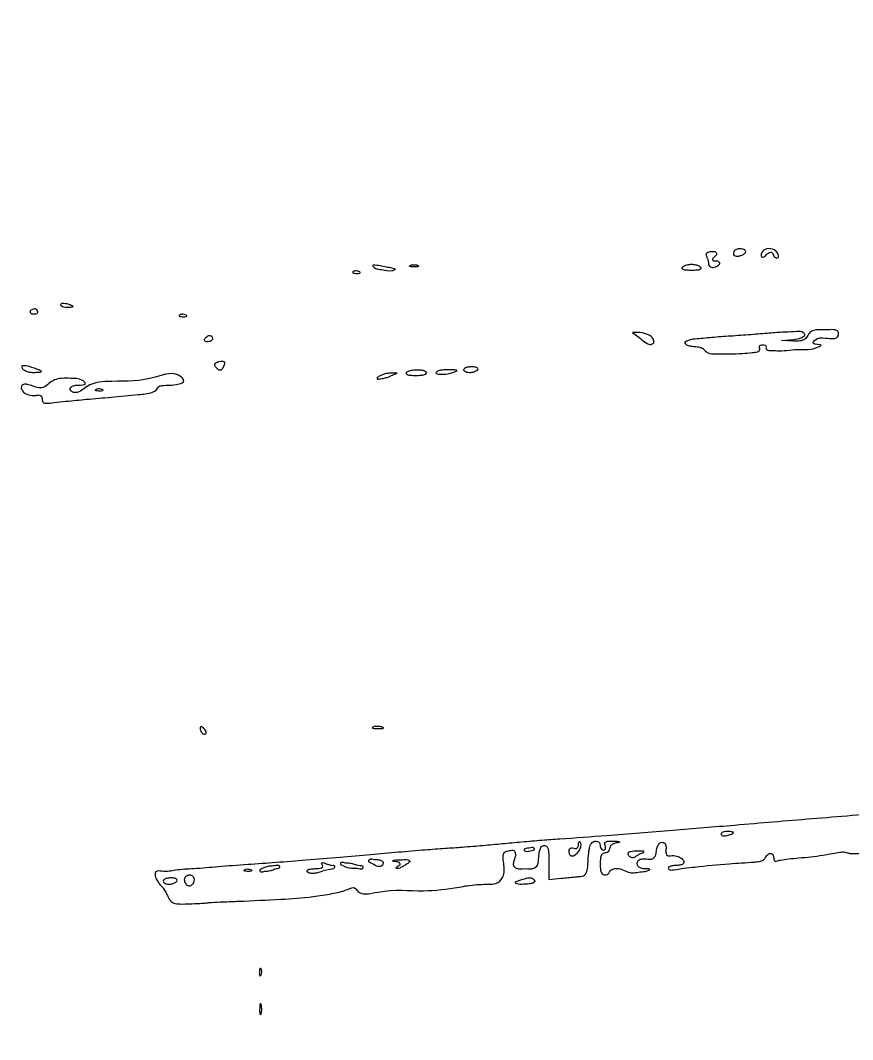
# Model space of a CAD drawing. Extents: x 145.8 to 183.3, y 29.9 to 64.5.
# Drawn here: x 163.09 to 167.3, y 44.66 to 49.81 of the extents above; entities that cross this region are included whole.
import ezdxf

# ---------------------------------------------------------------- set-up
doc = ezdxf.new("R2010")
doc.units = 0
doc.layers.add('Layer_1', color=7, linetype='CONTINUOUS')

msp = doc.modelspace()

# ---------------------------------------------------------------- linework, layer by layer
at = {"layer": 'Layer_1', "color": 7}
for points in [[(166.755863, 48.64026)], [(165.100673, 48.57051)], [(166.528905, 48.56016)], [(163.35939, 48.362985)], [(164.06373, 48.200235)], [(166.290698, 48.17868)], [(164.122185, 48.08433)], [(163.199783, 48.03633)], [(165.143715, 48.02778)], [(165.40197, 48.04368)], [(163.551143, 47.904653)], [(164.019578, 46.231478)], [(166.630575, 45.697463)], [(165.863633, 45.611348)], [(166.16454, 45.589973)], [(164.314095, 45.523598)], [(164.721045, 45.539273)], [(164.870483, 45.548423)], [(163.81323, 45.461198)], [(165.691478, 45.46122)], [(163.932803, 45.440722)]]:
    msp.add_lwpolyline(points, close=True, dxfattribs=at)
for points in [[(166.89246, 48.62676), (166.892753, 48.62661)], [(164.802308, 48.539235), (164.802308, 48.539535)], [(164.985855, 48.550485), (164.985893, 48.55026)], [(166.622895, 48.575985), (166.62282, 48.57576)], [(163.17924, 48.341385), (163.17924, 48.341535)], [(163.925798, 48.320235), (163.925798, 48.320535)], [(166.220873, 48.23121), (166.184498, 48.23088), (166.223648, 48.20028)], [(166.994183, 48.187185), (166.936058, 48.190185), (166.994783, 48.196185)], [(166.814678, 48.133635), (166.814468, 48.13371)], [(164.963715, 48.011955), (164.99499, 48.02538), (164.963715, 48.02613)], [(165.298965, 48.03753), (165.298928, 48.03783)], [(164.963715, 48.011805), (164.963715, 48.011955)], [(163.473195, 47.943728), (163.473195, 47.943503)], [(164.920305, 46.238693), (164.920305, 46.239053)], [(165.63849, 45.615323), (165.638265, 45.615173)], [(165.76191, 45.555203), (165.76191, 45.469208), (165.824535, 45.475208)], [(164.224425, 45.517823), (164.224425, 45.517598)], [(164.541, 45.507848), (164.541083, 45.508073)], [(165.001103, 45.538072), (165.001403, 45.538073)], [(164.03166, 45.351038), (164.032365, 45.351023)], [(164.3076, 45.018735), (164.3079, 45.018735)], [(164.308358, 44.83935), (164.308718, 44.83935)]]:
    msp.add_lwpolyline(points, dxfattribs=at)
at = {"layer": 'Layer_1', "color": 1}
msp.add_open_spline([(176.274137, 35.676233), (174.448874, 34.323994), (170.848624, 31.656765), (164.371538, 29.864639), (157.949926, 29.994084), (152.205285, 32.244073), (147.920151, 36.383592), (145.717178, 41.904163), (145.88826, 48.00469), (148.285365, 53.910654), (152.567969, 58.979144), (158.233907, 62.65021), (164.638105, 64.525827), (171.078211, 64.375197), (176.818578, 62.130105), (181.103733, 57.990562), (183.310609, 52.46552), (183.12301, 46.383912), (180.792569, 40.401587), (177.812071, 37.284597), (176.274137, 35.676233)], degree=3, knots=[0, 0, 0, 0, 6.766367, 13.346357, 19.73316, 25.749556, 31.410271, 37.120766, 43.060724, 49.272926, 55.895829, 62.662196, 69.242186, 75.628989, 81.645386, 87.3061, 93.016596, 98.956553, 105.168756, 111.791658, 111.791658, 111.791658, 111.791658], dxfattribs=at)
at = {"layer": 'Layer_1', "color": 7}
for points, knots in [([(160.4388, 53.461335), (160.381142, 53.483569), (160.302266, 53.513984), (160.201889, 53.504145), (160.179576, 53.542927), (160.239928, 53.52374), (160.286912, 53.521929), (160.399395, 53.493483), (160.531541, 53.467984), (160.605866, 53.461786), (160.720589, 53.452904), (160.699075, 53.478596), (160.675517, 53.48264), (160.652915, 53.493801), (160.588608, 53.497877), (160.630552, 53.513079), (160.669507, 53.496703), (160.70769, 53.50407), (160.745037, 53.494087), (160.745608, 53.512822), (160.72983, 53.521621), (160.725567, 53.545102), (160.722614, 53.5699), (160.722039, 53.593085), (160.715976, 53.612535), (160.701372, 53.620377), (160.68206, 53.617523), (160.683312, 53.644998), (160.696753, 53.662124), (160.706408, 53.68609), (160.706067, 53.70796), (160.698188, 53.728115), (160.687766, 53.742041), (160.689157, 53.759857), (160.705467, 53.757452), (160.723919, 53.77137), (160.721464, 53.816155), (160.722358, 53.869179), (160.717282, 53.930466), (160.712981, 53.977859), (160.705712, 54.010366), (160.699375, 54.032885), (160.70536, 54.053639), (160.72037, 54.07238), (160.738771, 54.097647), (160.719666, 54.130624), (160.656121, 54.136612), (160.703517, 54.14808), (160.753011, 54.140418), (160.929414, 54.139801), (161.17006, 54.124702), (161.458004, 54.130414), (161.652543, 54.149895), (161.740355, 54.16486), (161.772533, 54.164247), (161.765409, 54.137099), (161.766957, 54.104267), (161.813697, 54.08046), (161.86181, 54.079864), (161.89219, 54.091051), (161.920856, 54.084754), (161.904587, 54.068949), (161.897922, 54.057678), (161.893375, 54.045259), (161.895573, 54.036028), (161.901332, 54.031129), (161.897826, 54.025129), (161.883301, 54.026927), (161.880806, 53.98608), (161.8854, 53.950338), (161.900874, 53.912796), (161.914773, 53.887204), (161.911834, 53.863738), (161.902243, 53.837852), (161.891723, 53.807459), (161.891464, 53.771418), (161.900212, 53.737251), (161.907617, 53.704901), (161.910455, 53.679383), (161.90797, 53.659915), (161.899723, 53.646292), (161.896837, 53.631096), (161.890777, 53.610104), (161.919686, 53.575441), (161.998786, 53.599537), (162.113952, 53.622693), (162.182993, 53.637801), (162.301613, 53.676079), (162.269905, 53.639497), (162.255765, 53.594177), (162.252964, 53.484973), (162.247916, 53.122459), (162.243862, 52.43656), (162.233627, 51.56262), (162.224173, 50.840814), (162.216257, 50.299687), (162.211481, 49.840548), (162.205965, 49.205989), (162.199282, 48.481388), (162.192353, 47.821387), (162.185186, 47.393278), (162.176486, 47.084686), (162.173218, 46.76635), (162.16984, 46.468316), (162.169613, 46.268444), (162.169422, 46.165811), (162.168327, 46.095201), (162.168304, 46.056976), (162.17419, 46.03145), (162.204104, 46.022849), (162.244052, 46.041474), (162.291063, 46.06699), (162.334361, 46.106059), (162.348584, 46.142859), (162.365584, 46.187451), (162.322939, 46.189488), (162.337065, 46.274054), (162.33329, 46.353816), (162.352434, 46.443122), (162.363099, 46.496883), (162.36402, 46.521184), (162.354656, 46.548421), (162.351061, 46.596038), (162.352183, 46.672367), (162.358247, 46.780412), (162.365492, 46.914511), (162.369864, 47.063251), (162.371556, 47.211743), (162.371966, 47.347107), (162.373792, 47.459292), (162.377418, 47.557408), (162.38255, 47.666161), (162.384597, 47.808923), (162.389506, 47.974333), (162.383906, 48.138985), (162.407329, 48.232121), (162.390747, 48.310159), (162.412972, 48.313946), (162.413222, 48.323243), (162.347135, 48.440428), (162.430855, 48.862405), (162.493965, 49.245879), (162.301883, 49.810204), (162.472354, 49.840899), (162.54045, 49.846365), (162.640924, 49.853005), (162.760732, 49.859766), (162.884872, 49.868149), (163.013451, 49.878723), (163.163148, 49.889146), (163.34578, 49.899235), (163.557579, 49.909191), (163.780625, 49.919092), (163.994535, 49.92971), (164.183962, 49.940034), (164.344322, 49.949425), (164.477368, 49.957027), (164.585338, 49.962716), (164.670226, 49.967916), (164.738762, 49.973143), (164.796534, 49.9799), (164.837677, 49.983739), (164.869937, 49.983959), (164.915327, 49.937622), (165.068897, 49.969378), (165.229036, 49.971713), (165.375677, 49.977116), (165.428907, 50.018458), (165.463189, 50.023971), (165.577918, 50.035366), (165.792093, 50.041907), (166.077701, 50.061915), (166.391228, 50.083068), (166.687983, 50.105033), (166.952436, 50.121947), (167.127394, 50.12746), (167.218543, 50.129566), (167.269683, 50.119634), (167.29092, 50.070612), (167.326249, 50.014983), (167.375409, 49.954973), (167.41699, 49.912597), (167.447819, 49.898746), (167.466632, 49.897286), (167.48088, 49.910767), (167.508445, 49.918552), (167.549738, 49.923395), (167.600886, 49.925025), (167.652955, 49.925106), (167.68825, 49.931708), (167.716874, 49.934462), (167.718781, 49.949758), (167.707901, 49.955457), (167.664466, 49.956957), (167.579352, 49.993949), (167.49839, 50.052313), (167.415274, 50.118958), (167.437324, 50.169364), (167.455906, 50.197019), (167.483073, 50.201216), (167.49638, 50.218663), (167.498003, 50.242032), (167.499163, 50.272719), (167.499232, 50.304477), (167.504557, 50.330344), (167.516894, 50.345924), (167.537956, 50.344277), (167.534539, 50.310149), (167.532588, 50.278198), (167.524226, 50.239233), (167.51883, 50.210126), (167.50736, 50.196398), (167.500925, 50.184222), (167.510837, 50.16991), (167.534953, 50.138142), (167.565417, 50.112727), (167.601139, 50.06653), (167.617833, 50.083379), (167.622634, 50.09761), (167.611024, 50.109676), (167.595458, 50.117434), (167.572803, 50.114258), (167.570361, 50.132479), (167.604048, 50.120132), (167.636075, 50.15104), (167.649581, 50.23141), (167.659677, 50.356187), (167.663303, 50.495816), (167.672109, 50.593871), (167.656441, 50.649246), (167.622143, 50.648422), (167.620449, 50.684727), (167.63553, 50.7105), (167.654293, 50.736395), (167.65362, 50.767632), (167.63911, 50.795382), (167.621683, 50.819471), (167.625317, 50.848435), (167.655581, 50.856296), (167.680901, 50.871123), (167.702023, 50.89269), (167.701895, 50.914274), (167.689511, 50.922625), (167.680691, 50.91319), (167.673628, 50.903148), (167.673304, 50.88094), (167.657113, 50.88784), (167.663882, 50.90712), (167.662853, 50.923429), (167.668071, 50.937903), (167.677853, 50.942716), (167.687462, 50.944779), (167.690009, 50.956009), (167.686389, 50.966921), (167.683578, 50.980148), (167.689821, 50.993314), (167.701546, 51.001214), (167.715501, 51.002998), (167.718086, 51.016971), (167.705052, 51.021975), (167.694722, 51.029139), (167.69261, 51.04312), (167.704172, 51.052951), (167.711987, 51.071478), (167.712715, 51.099057), (167.70806, 51.130505), (167.704021, 51.161515), (167.703214, 51.185704), (167.709109, 51.201825), (167.718672, 51.20864), (167.722159, 51.218822), (167.721445, 51.234628), (167.721824, 51.264183), (167.725095, 51.312045), (167.7302, 51.376641), (167.736697, 51.450895), (167.74288, 51.525671), (167.747434, 51.592811), (167.751968, 51.648025), (167.755888, 51.689923), (167.764799, 51.736355), (167.777146, 51.808605), (167.786373, 51.924618), (167.794542, 52.043396), (167.800178, 52.146613), (167.805139, 52.217045), (167.812049, 52.300563), (167.822271, 52.411767), (167.835234, 52.578756), (167.848313, 52.75551), (167.862518, 52.936771), (167.875813, 53.097168), (167.889698, 53.25338), (167.900941, 53.385483), (167.905415, 53.477961), (167.906938, 53.531549), (167.899716, 53.558677), (167.903149, 53.581548), (167.912071, 53.613623), (167.921466, 53.663304), (167.928782, 53.732516), (167.937751, 53.864741), (167.945407, 54.016513), (167.95673, 54.153621), (167.974564, 54.224225), (167.99537, 54.242903), (168.000094, 54.259052), (167.97956, 54.265518), (167.979917, 54.319181), (167.981995, 54.41301), (167.997335, 54.566917), (168.011656, 54.742743), (168.023877, 54.907194), (168.031443, 55.046517), (168.037133, 55.153269), (168.042851, 55.226741), (168.051193, 55.273957), (168.061602, 55.307091), (168.064544, 55.344117), (168.066757, 55.410276), (168.069441, 55.50769), (168.078294, 55.627582), (168.089301, 55.724188), (168.097744, 55.797316), (168.101779, 55.854765), (168.105449, 55.920199), (168.109255, 55.986587), (168.114183, 56.046637), (168.120853, 56.100194), (168.127706, 56.154685), (168.133146, 56.217346), (168.137708, 56.287088), (168.142731, 56.355451), (168.149887, 56.413824), (168.158581, 56.459097), (168.167037, 56.487818), (168.168446, 56.510441), (168.158137, 56.520314), (168.146459, 56.524858), (168.150699, 56.537646), (168.161278, 56.544349), (168.170541, 56.549855), (168.175601, 56.560683), (168.164542, 56.560857), (168.154712, 56.567964), (168.153041, 56.588645), (168.155537, 56.613339), (168.159805, 56.643719), (168.164487, 56.673215), (168.166419, 56.703122), (168.181249, 56.73652), (168.227085, 56.766467), (168.300813, 56.804299), (168.358231, 56.841746), (168.443663, 56.862083), (168.425426, 56.750219), (168.417327, 56.608216), (168.392476, 56.378173), (168.374618, 56.177005), (168.36236, 56.021669), (168.351556, 55.901744), (168.342204, 55.8112), (168.33518, 55.748244), (168.330601, 55.696049), (168.325777, 55.634919), (168.321174, 55.565323), (168.315565, 55.48969), (168.310074, 55.409346), (168.303047, 55.324367), (168.295526, 55.235644), (168.286434, 55.14543), (168.278757, 55.055935), (168.273591, 54.969398), (168.272036, 54.891447), (168.27049, 54.829284), (168.268826, 54.785743), (168.260395, 54.752877), (168.245051, 54.704925), (168.244588, 54.59774), (168.235981, 54.485307), (168.230593, 54.390842), (168.228814, 54.354198), (168.22499, 54.329427), (168.221596, 54.299874), (168.218938, 54.250233), (168.215135, 54.17888), (168.209569, 54.098152), (168.202865, 54.022378), (168.193257, 53.956609), (168.184032, 53.893666), (168.178624, 53.825734), (168.175618, 53.753186), (168.172985, 53.68345), (168.168371, 53.623271), (168.159979, 53.572833), (168.151959, 53.524236), (168.147566, 53.469283), (168.145384, 53.399126), (168.141371, 53.306483), (168.132277, 53.189099), (168.12016, 53.056577), (168.107345, 52.926895), (168.097378, 52.817341), (168.089325, 52.714886), (168.081725, 52.59567), (168.065487, 52.405286), (168.047529, 52.19969), (168.031672, 52.006883), (168.02215, 51.887024), (168.018483, 51.808678), (168.016132, 51.765435), (168.014101, 51.740941), (168.001384, 51.718508), (167.996995, 51.671683), (167.988654, 51.591495), (167.983039, 51.480316), (167.977281, 51.364015), (167.971905, 51.267435), (167.958662, 51.101292), (167.932694, 50.83153), (167.908768, 50.483358), (167.901163, 50.212836), (167.893481, 50.083797), (167.904206, 50.033111), (167.9378, 50.033367), (167.959814, 50.039051), (167.9749, 50.023568), (167.953698, 50.008761), (167.931934, 49.994285), (167.89333, 49.978803), (167.864467, 49.969847), (167.84904, 49.96506)], [0, 0, 0, 0, 0.188059, 0.257261, 0.267039, 0.296117, 0.366606, 0.463319, 0.622035, 0.739277, 0.796882, 0.805085, 0.828427, 0.862954, 0.908376, 0.915543, 0.978625, 1.025175, 1.050227, 1.056481, 1.07387, 1.097434, 1.123815, 1.149728, 1.167832, 1.180431, 1.197909, 1.21225, 1.245436, 1.267213, 1.287361, 1.309722, 1.330566, 1.340303, 1.353045, 1.369592, 1.40424, 1.474505, 1.535639, 1.586805, 1.617148, 1.635916, 1.655795, 1.678417, 1.710075, 1.737358, 1.785677, 1.797094, 1.856136, 1.95048, 2.311848, 2.585584, 2.824846, 2.86621, 2.883881, 2.897805, 2.935109, 2.97854, 3.036504, 3.073307, 3.085332, 3.102189, 3.117918, 3.130538, 3.139311, 3.145497, 3.149641, 3.15614, 3.183196, 3.235831, 3.282922, 3.300143, 3.3217, 3.350416, 3.383886, 3.417189, 3.456722, 3.489417, 3.516725, 3.53352, 3.547051, 3.563629, 3.580002, 3.610002, 3.675052, 3.801244, 3.948237, 3.995384, 4.016558, 4.056642, 4.149978, 4.331576, 5.158464, 6.194161, 6.959153, 7.322978, 7.81784, 8.336606, 9.22674, 9.991727, 10.316723, 10.511222, 10.917873, 11.271605, 11.405792, 11.516851, 11.580737, 11.615273, 11.635359, 11.650941, 11.699975, 11.760952, 11.815909, 11.863037, 11.897193, 11.91375, 11.963821, 12.083532, 12.197172, 12.223747, 12.249059, 12.268662, 12.309412, 12.391266, 12.497962, 12.633871, 12.794204, 12.944301, 13.079375, 13.200292, 13.280894, 13.373866, 13.527134, 13.707554, 13.877813, 13.996144, 14.041082, 14.047315, 14.054052, 14.064115, 14.45887, 15.169386, 15.565124, 15.596503, 15.670955, 15.772756, 15.897349, 16.03139, 16.145878, 16.284417, 16.481543, 16.6946, 16.920511, 17.151341, 17.337117, 17.489631, 17.633251, 17.736883, 17.814043, 17.888253, 17.94349, 17.987339, 18.015132, 18.033803, 18.173272, 18.416733, 18.559842, 18.580698, 18.615767, 18.660919, 18.929101, 19.255516, 19.520901, 19.871752, 20.147379, 20.318408, 20.391784, 20.427866, 20.461784, 20.541454, 20.629832, 20.694052, 20.715508, 20.731158, 20.746597, 20.771206, 20.815688, 20.871235, 20.925756, 20.967506, 20.988435, 20.996351, 21.005881, 21.020198, 21.129498, 21.26514, 21.352737, 21.383951, 21.419844, 21.447851, 21.459153, 21.482942, 21.515672, 21.552384, 21.577665, 21.594309, 21.607145, 21.628119, 21.675136, 21.715014, 21.745557, 21.761123, 21.769027, 21.78424, 21.806712, 21.891626, 21.922333, 21.93866, 21.951024, 21.963558, 21.983071, 22.007178, 22.010272, 22.032218, 22.06953, 22.136467, 22.267489, 22.451533, 22.546167, 22.576314, 22.601459, 22.625924, 22.663698, 22.694589, 22.717925, 22.752923, 22.787671, 22.804357, 22.83036, 22.86956, 22.895802, 22.916908, 22.924231, 22.933617, 22.948546, 22.968463, 22.972346, 22.994435, 23.012266, 23.026222, 23.036043, 23.04421, 23.053347, 23.065668, 23.07945, 23.092361, 23.106446, 23.121502, 23.128337, 23.142142, 23.155994, 23.165679, 23.179389, 23.197837, 23.224992, 23.260709, 23.293374, 23.318811, 23.332903, 23.342367, 23.352882, 23.363405, 23.389824, 23.44149, 23.507295, 23.584224, 23.665101, 23.73239, 23.786082, 23.831351, 23.858481, 23.927862, 24.051142, 24.20726, 24.285143, 24.361234, 24.419072, 24.536551, 24.696245, 24.921535, 25.068263, 25.241708, 25.404321, 25.53892, 25.63896, 25.683021, 25.698312, 25.722353, 25.750843, 25.798663, 25.873561, 25.959554, 26.196672, 26.325213, 26.381491, 26.40115, 26.411582, 26.422339, 26.453575, 26.547872, 26.727172, 26.904024, 27.081348, 27.22078, 27.322794, 27.402074, 27.4417, 27.46633, 27.505961, 27.552399, 27.665218, 27.798104, 27.912946, 27.956893, 28.018923, 28.085671, 28.153512, 28.218415, 28.266372, 28.315412, 28.383168, 28.455, 28.525144, 28.588616, 28.63182, 28.662133, 28.680768, 28.693934, 28.703834, 28.711893, 28.727169, 28.740651, 28.746762, 28.753833, 28.764906, 28.782577, 28.810445, 28.841576, 28.873843, 28.900228, 28.931218, 28.979106, 29.060117, 29.174797, 29.215539, 29.258709, 29.431857, 29.718536, 29.915127, 30.045369, 30.18482, 30.276613, 30.318398, 30.374858, 30.433789, 30.502355, 30.584099, 30.661311, 30.743945, 30.839904, 30.928428, 31.015954, 31.109354, 31.188476, 31.249698, 31.296254, 31.318389, 31.35129, 31.44684, 31.63591, 31.691172, 31.730654, 31.745821, 31.766333, 31.819873, 31.894888, 31.98072, 32.062633, 32.122995, 32.180095, 32.25344, 32.327286, 32.397921, 32.462834, 32.508133, 32.551261, 32.610554, 32.673313, 32.761857, 32.888705, 33.026469, 33.161085, 33.279642, 33.356483, 33.469388, 33.638004, 33.929675, 34.088584, 34.218258, 34.290645, 34.32331, 34.348993, 34.362741, 34.399646, 34.487145, 34.606656, 34.732582, 34.836795, 34.896744, 35.23266, 35.648062, 35.95177, 36.025684, 36.055372, 36.085349, 36.111502, 36.120161, 36.139276, 36.16691, 36.209522, 36.258451, 36.258451, 36.258451, 36.258451]), ([(166.755863, 48.640185), (166.754649, 48.642736), (166.751612, 48.649123), (166.738964, 48.652794), (166.724624, 48.654888), (166.709226, 48.652309), (166.696944, 48.644487), (166.691942, 48.632317), (166.695417, 48.619491), (166.709521, 48.614708), (166.724679, 48.617745), (166.739393, 48.623347), (166.751631, 48.63019), (166.754653, 48.637381), (166.755863, 48.64026)], [0, 0, 0, 0, 0.00818, 0.020482, 0.03634, 0.052401, 0.066137, 0.078047, 0.08974, 0.10126, 0.118514, 0.135398, 0.149134, 0.158307, 0.158307, 0.158307, 0.158307]), ([(166.892753, 48.62661), (166.894311, 48.62317), (166.897282, 48.616611), (166.90444, 48.609747), (166.912599, 48.605686), (166.920587, 48.610127), (166.921012, 48.620141), (166.916754, 48.638187), (166.890308, 48.655749), (166.853288, 48.656038), (166.833125, 48.63569), (166.83166, 48.61258), (166.848626, 48.611282), (166.859443, 48.625171), (166.87189, 48.635544), (166.887995, 48.638669), (166.890903, 48.630912), (166.89246, 48.62676)], [0, 0, 0, 0, 0.011196, 0.021345, 0.029662, 0.036252, 0.044848, 0.057018, 0.091574, 0.129224, 0.158667, 0.173598, 0.181258, 0.201884, 0.221771, 0.231836, 0.243427, 0.243427, 0.243427, 0.243427]), ([(166.62282, 48.57576), (166.623807, 48.578539), (166.625808, 48.584176), (166.616784, 48.590854), (166.605907, 48.592244), (166.591104, 48.589161), (166.587495, 48.604777), (166.599025, 48.614475), (166.612754, 48.626529), (166.602228, 48.641686), (166.583978, 48.636987), (166.566942, 48.639302), (166.553375, 48.62775), (166.558979, 48.613011), (166.56333, 48.599575), (166.567393, 48.586491), (166.566927, 48.572048), (166.580642, 48.557748), (166.604786, 48.560349), (166.616851, 48.570766), (166.622895, 48.575985)], [0, 0, 0, 0, 0.00799, 0.016206, 0.028282, 0.043332, 0.050704, 0.068458, 0.086214, 0.094502, 0.115193, 0.134767, 0.146111, 0.160684, 0.175911, 0.190371, 0.201101, 0.218188, 0.241873, 0.265653, 0.265653, 0.265653, 0.265653]), ([(164.802308, 48.539535), (164.798424, 48.540723), (164.791045, 48.542979), (164.780878, 48.542188), (164.772148, 48.540121), (164.7704, 48.531473), (164.78193, 48.529909), (164.792363, 48.530183), (164.803344, 48.528622), (164.811992, 48.53603), (164.806107, 48.537978), (164.802308, 48.539235)], [0, 0, 0, 0, 0.011987, 0.022779, 0.031207, 0.035888, 0.043789, 0.057767, 0.071206, 0.075849, 0.084303, 0.084303, 0.084303, 0.084303]), ([(164.985893, 48.55026), (164.981925, 48.551756), (164.969984, 48.556259), (164.947011, 48.560911), (164.914754, 48.566716), (164.894763, 48.570815), (164.865264, 48.5715), (164.889337, 48.550247), (164.919681, 48.551832), (164.959488, 48.537705), (164.980471, 48.547875), (164.985855, 48.550485)], [0, 0, 0, 0, 0.012684, 0.038179, 0.071137, 0.105248, 0.117978, 0.128817, 0.171572, 0.222738, 0.2404, 0.2404, 0.2404, 0.2404]), ([(165.100673, 48.57051), (165.096558, 48.571749), (165.087946, 48.574343), (165.074089, 48.573527), (165.064393, 48.57288), (165.054016, 48.565618), (165.069199, 48.562404), (165.081057, 48.562815), (165.092961, 48.562349), (165.108046, 48.565935), (165.102919, 48.569116), (165.100673, 48.57051)], [0, 0, 0, 0, 0.012871, 0.026938, 0.039858, 0.045937, 0.053435, 0.070625, 0.087687, 0.095277, 0.101197, 0.101197, 0.101197, 0.101197]), ([(166.528905, 48.56016), (166.525734, 48.563043), (166.518122, 48.569966), (166.501213, 48.574265), (166.482103, 48.5766), (166.4622, 48.57453), (166.44718, 48.569468), (166.432908, 48.562613), (166.43726, 48.547428), (166.458204, 48.546419), (166.48211, 48.54338), (166.505095, 48.5461), (166.527524, 48.547743), (166.52856, 48.557056), (166.528905, 48.56016)], [0, 0, 0, 0, 0.012707, 0.03051, 0.05073, 0.070926, 0.088692, 0.101509, 0.109948, 0.127276, 0.155852, 0.184372, 0.201626, 0.210251, 0.210251, 0.210251, 0.210251]), ([(163.17924, 48.341535), (163.177174, 48.344067), (163.173155, 48.348992), (163.163357, 48.351728), (163.152512, 48.347544), (163.138505, 48.340195), (163.146379, 48.323191), (163.162178, 48.325612), (163.174771, 48.325974), (163.18256, 48.333343), (163.180357, 48.338679), (163.17924, 48.341385)], [0, 0, 0, 0, 0.009666, 0.018799, 0.027828, 0.045588, 0.054287, 0.074102, 0.085271, 0.093067, 0.101086, 0.101086, 0.101086, 0.101086]), ([(163.35939, 48.362985), (163.358017, 48.364406), (163.353754, 48.368819), (163.34243, 48.372564), (163.328464, 48.377686), (163.313947, 48.379598), (163.302012, 48.379155), (163.294773, 48.370869), (163.301995, 48.362044), (163.313311, 48.358217), (163.328185, 48.356387), (163.342265, 48.357853), (163.353562, 48.358505), (163.358008, 48.361923), (163.35939, 48.362985)], [0, 0, 0, 0, 0.005872, 0.018241, 0.03476, 0.050676, 0.062119, 0.069396, 0.077728, 0.090069, 0.10593, 0.12173, 0.133173, 0.138332, 0.138332, 0.138332, 0.138332]), ([(163.925798, 48.320535), (163.921914, 48.321723), (163.914535, 48.323979), (163.904368, 48.323188), (163.895638, 48.321121), (163.89389, 48.312473), (163.90542, 48.310909), (163.915853, 48.311183), (163.926834, 48.309622), (163.935482, 48.31703), (163.929597, 48.318978), (163.925798, 48.320235)], [0, 0, 0, 0, 0.011987, 0.022779, 0.031207, 0.035888, 0.043789, 0.057767, 0.071206, 0.075849, 0.084303, 0.084303, 0.084303, 0.084303]), ([(166.290773, 48.178635), (166.290935, 48.186097), (166.291376, 48.20627), (166.257872, 48.224304), (166.233617, 48.228831), (166.220873, 48.23121)], [0, 0, 0, 0, 0.021203, 0.057315, 0.097302, 0.097302, 0.097302, 0.097302]), ([(166.994783, 48.196185), (167.008375, 48.197381), (167.028632, 48.199164), (167.063157, 48.220195), (167.035135, 48.238719), (167.002728, 48.233722), (166.950699, 48.234287), (166.879183, 48.227546), (166.790599, 48.221145), (166.693497, 48.213354), (166.599881, 48.208029), (166.519435, 48.198632), (166.475984, 48.197448), (166.441879, 48.180168), (166.459306, 48.167019), (166.475624, 48.162365), (166.498301, 48.160525), (166.519976, 48.158426), (166.5394, 48.152748), (166.549786, 48.137934), (166.570736, 48.123181), (166.616056, 48.123653), (166.673111, 48.12235), (166.73423, 48.125525), (166.780737, 48.128005), (166.805956, 48.132188), (166.814678, 48.133635)], [0, 0, 0, 0, 0.044507, 0.06633, 0.087913, 0.114545, 0.169406, 0.24077, 0.331106, 0.435703, 0.531911, 0.61654, 0.666629, 0.684284, 0.696882, 0.716138, 0.739544, 0.763052, 0.782859, 0.796714, 0.816046, 0.85725, 0.926944, 0.989957, 1.04009, 1.066596, 1.066596, 1.066596, 1.066596]), ([(166.814468, 48.13371), (166.817563, 48.135192), (166.823265, 48.13792), (166.828283, 48.146778), (166.825291, 48.154357), (166.823037, 48.162765), (166.831766, 48.16843), (166.841945, 48.169248), (166.852166, 48.168523), (166.861178, 48.161648), (166.855776, 48.15288), (166.864015, 48.139619), (166.890591, 48.140947), (166.944177, 48.136401), (167.02905, 48.152139), (167.09001, 48.140861), (167.153038, 48.173763), (167.081693, 48.165863), (167.115847, 48.207728), (167.157171, 48.204128), (167.223761, 48.194068), (167.226102, 48.252861), (167.160585, 48.240209), (167.120388, 48.247202), (167.084149, 48.239855), (167.069773, 48.216889), (167.055649, 48.195336), (167.026724, 48.186069), (167.006256, 48.186771), (166.994183, 48.187185)], [0, 0, 0, 0, 0.010211, 0.018808, 0.02709, 0.034196, 0.042017, 0.053561, 0.065195, 0.073111, 0.081263, 0.090361, 0.113458, 0.152519, 0.258514, 0.353293, 0.369009, 0.411101, 0.429303, 0.483852, 0.549263, 0.566219, 0.630766, 0.678079, 0.706201, 0.731823, 0.756326, 0.78158, 0.817902, 0.817902, 0.817902, 0.817902]), ([(164.06373, 48.200235), (164.063321, 48.20298), (164.062523, 48.208328), (164.056748, 48.214358), (164.048564, 48.216732), (164.039605, 48.21405), (164.031203, 48.208511), (164.024517, 48.201593), (164.021609, 48.191994), (164.029292, 48.185162), (164.039891, 48.184075), (164.050996, 48.185741), (164.061145, 48.190984), (164.06292, 48.197337), (164.06373, 48.200235)], [0, 0, 0, 0, 0.008158, 0.015898, 0.02355, 0.032546, 0.042932, 0.053489, 0.061519, 0.069259, 0.080314, 0.092775, 0.103147, 0.111843, 0.111843, 0.111843, 0.111843]), ([(166.223648, 48.20028), (166.23387, 48.19214), (166.249273, 48.179875), (166.27554, 48.16648), (166.286001, 48.1749), (166.290698, 48.17868)], [0, 0, 0, 0, 0.040572, 0.061128, 0.077875, 0.077875, 0.077875, 0.077875]), ([(164.122185, 48.08433), (164.119909, 48.085246), (164.114017, 48.087618), (164.102649, 48.085927), (164.090069, 48.082019), (164.075932, 48.077821), (164.072948, 48.062135), (164.084974, 48.052446), (164.09352, 48.039717), (164.109708, 48.040702), (164.115993, 48.054047), (164.121877, 48.065582), (164.125188, 48.076398), (164.123025, 48.082112), (164.122185, 48.08433)], [0, 0, 0, 0, 0.007276, 0.018837, 0.032915, 0.048533, 0.057929, 0.074254, 0.091108, 0.10072, 0.116563, 0.130396, 0.1414, 0.148381, 0.148381, 0.148381, 0.148381]), ([(163.551128, 47.904728), (163.596833, 47.90939), (163.667049, 47.916553), (163.745095, 47.922023), (163.781669, 47.93928), (163.788349, 47.960473), (163.81458, 47.963973), (163.849525, 47.966004), (163.883175, 47.965827), (163.926238, 47.982559), (163.876962, 48.043212), (163.73871, 47.982899), (163.59099, 47.986805), (163.450379, 47.980998), (163.399275, 47.934053), (163.366419, 47.922771), (163.339439, 47.939476), (163.348457, 47.957152), (163.364193, 47.964042), (163.386237, 47.966222), (163.436043, 47.965449), (163.392604, 48.001853), (163.352282, 47.998279), (163.304025, 48.002108), (163.265321, 47.993951), (163.237413, 47.974858), (163.21508, 47.954127), (163.183971, 47.949449), (163.156761, 47.960639), (163.131574, 47.968951), (163.110934, 47.971787), (163.09287, 47.959842), (163.102849, 47.929376), (163.133907, 47.914539), (163.16538, 47.91096), (163.187734, 47.918063), (163.202436, 47.90991), (163.202599, 47.894757), (163.204702, 47.876099), (163.232517, 47.872221), (163.26894, 47.879135), (163.337446, 47.885359), (163.433358, 47.894907), (163.509631, 47.901218), (163.551143, 47.904653)], [0, 0, 0, 0, 0.137475, 0.211196, 0.236822, 0.25036, 0.272068, 0.306397, 0.357562, 0.385241, 0.407269, 0.539422, 0.759879, 0.887559, 0.928197, 0.964766, 0.98686, 0.999415, 1.015139, 1.035782, 1.075831, 1.097973, 1.157681, 1.205137, 1.240669, 1.273854, 1.305632, 1.33001, 1.363255, 1.392019, 1.410451, 1.423634, 1.448973, 1.485348, 1.523958, 1.541537, 1.553151, 1.567837, 1.58444, 1.602789, 1.639635, 1.701201, 1.805705, 1.930499, 1.930499, 1.930499, 1.930499]), ([(163.199783, 48.03633), (163.196243, 48.038436), (163.186448, 48.044264), (163.167369, 48.051019), (163.141821, 48.058704), (163.122425, 48.065742), (163.099065, 48.065237), (163.103301, 48.04762), (163.115435, 48.036892), (163.135779, 48.029827), (163.159677, 48.026955), (163.179212, 48.029783), (163.19632, 48.028627), (163.199092, 48.034794), (163.199783, 48.03633)], [0, 0, 0, 0, 0.012327, 0.03411, 0.06076, 0.090481, 0.102744, 0.115341, 0.130827, 0.152507, 0.178236, 0.201248, 0.215792, 0.220614, 0.220614, 0.220614, 0.220614]), ([(164.963715, 48.02613), (164.95739, 48.025771), (164.944322, 48.025029), (164.925237, 48.020441), (164.910268, 48.011404), (164.894954, 48.007254), (164.894453, 47.993489), (164.911521, 47.998805), (164.925835, 47.999094), (164.945014, 48.004601), (164.957495, 48.009409), (164.963715, 48.011805)], [0, 0, 0, 0, 0.019065, 0.039392, 0.057158, 0.074212, 0.078276, 0.092181, 0.108448, 0.128777, 0.148979, 0.148979, 0.148979, 0.148979]), ([(165.143715, 48.02778), (165.141821, 48.030688), (165.136654, 48.038625), (165.118534, 48.041895), (165.097509, 48.044246), (165.073808, 48.042207), (165.056291, 48.037268), (165.039804, 48.030681), (165.043983, 48.015111), (165.064726, 48.014004), (165.087805, 48.01101), (165.113214, 48.013861), (165.134569, 48.016273), (165.141355, 48.02481), (165.143715, 48.02778)], [0, 0, 0, 0, 0.010106, 0.027577, 0.050881, 0.0755, 0.096273, 0.110039, 0.118455, 0.135499, 0.163575, 0.191733, 0.212506, 0.223583, 0.223583, 0.223583, 0.223583]), ([(165.298928, 48.03783), (165.297456, 48.038813), (165.290826, 48.043244), (165.272477, 48.04161), (165.247984, 48.044091), (165.221371, 48.041099), (165.202023, 48.039528), (165.183043, 48.022959), (165.230723, 48.01951), (165.2583, 48.022577), (165.286558, 48.032968), (165.298965, 48.03753)], [0, 0, 0, 0, 0.005245, 0.023639, 0.051698, 0.08068, 0.101996, 0.113008, 0.138105, 0.186515, 0.224404, 0.224404, 0.224404, 0.224404]), ([(165.40197, 48.04368), (165.402263, 48.046614), (165.402997, 48.053981), (165.387537, 48.058464), (165.371582, 48.060013), (165.352806, 48.057986), (165.338344, 48.054213), (165.329293, 48.044074), (165.336106, 48.033919), (165.347453, 48.029329), (165.362401, 48.027235), (165.378133, 48.029544), (165.39264, 48.034106), (165.399122, 48.040758), (165.40197, 48.04368)], [0, 0, 0, 0, 0.008012, 0.020117, 0.039373, 0.059664, 0.075086, 0.08481, 0.093735, 0.106011, 0.121469, 0.138232, 0.153654, 0.16574, 0.16574, 0.16574, 0.16574]), ([(163.473195, 47.943503), (163.475635, 47.944967), (163.481183, 47.948296), (163.492495, 47.948077), (163.500696, 47.945992), (163.512951, 47.94161), (163.504132, 47.934384), (163.493277, 47.935982), (163.483018, 47.935572), (163.471221, 47.937442), (163.472665, 47.942039), (163.473195, 47.943728)], [0, 0, 0, 0, 0.008458, 0.019233, 0.031204, 0.039701, 0.044286, 0.0577, 0.071528, 0.079467, 0.084078, 0.084078, 0.084078, 0.084078]), ([(164.019578, 46.231553), (164.016822, 46.234482), (164.012643, 46.238924), (164.002199, 46.241813), (163.999745, 46.228191), (164.004977, 46.215722), (164.014697, 46.201384), (164.030629, 46.201913), (164.032368, 46.212989), (164.027651, 46.222195), (164.022491, 46.228127), (164.019578, 46.231478)], [0, 0, 0, 0, 0.012517, 0.018984, 0.025707, 0.045521, 0.061946, 0.074214, 0.081035, 0.091294, 0.104605, 0.104605, 0.104605, 0.104605]), ([(164.920305, 46.239053), (164.914795, 46.24013), (164.903741, 46.24229), (164.887822, 46.241048), (164.875981, 46.241614), (164.866989, 46.232313), (164.886682, 46.231538), (164.900403, 46.230965), (164.914644, 46.230166), (164.931534, 46.235009), (164.92419, 46.237418), (164.920305, 46.238693)], [0, 0, 0, 0, 0.016773, 0.033646, 0.047456, 0.052639, 0.062841, 0.084019, 0.103907, 0.111376, 0.119764, 0.119764, 0.119764, 0.119764]), ([(165.824535, 45.475208), (165.83626, 45.476291), (165.858711, 45.478367), (165.888867, 45.481471), (165.915769, 45.48421), (165.945862, 45.486096), (165.959638, 45.529055), (165.959362, 45.573519), (165.963853, 45.618749), (165.971633, 45.651223), (165.99084, 45.662763), (166.006615, 45.662857), (166.018624, 45.655195), (166.02026, 45.642198), (166.021418, 45.630233), (166.027722, 45.620671), (166.037003, 45.6164), (166.046286, 45.620172), (166.048993, 45.63066), (166.045726, 45.64127), (166.041434, 45.657043), (166.063776, 45.664599), (166.08612, 45.660785), (166.105359, 45.665008), (166.123491, 45.655555), (166.097538, 45.654085), (166.085987, 45.648326), (166.071096, 45.638417), (166.066888, 45.624957), (166.065226, 45.612673), (166.055701, 45.603733), (166.042967, 45.602318), (166.027022, 45.597355), (166.020931, 45.573949), (166.019737, 45.547319), (166.020906, 45.520353), (166.026858, 45.497472), (166.042927, 45.491096), (166.054846, 45.493797), (166.064916, 45.498792), (166.067252, 45.513435), (166.090096, 45.52567), (166.122162, 45.524947), (166.14863, 45.511537), (166.173161, 45.50187), (166.199901, 45.502927), (166.232355, 45.509421), (166.255875, 45.508925), (166.27886, 45.52391), (166.245443, 45.520994), (166.230872, 45.524678), (166.212232, 45.53254), (166.205976, 45.549039), (166.212115, 45.569004), (166.241063, 45.575703), (166.264941, 45.570669), (166.290429, 45.573364), (166.301695, 45.591244), (166.304346, 45.612838), (166.308504, 45.634833), (166.3179, 45.651836), (166.332625, 45.658879), (166.347211, 45.654155), (166.353953, 45.638727), (166.353194, 45.620512), (166.349942, 45.602602), (166.360215, 45.586669), (166.382052, 45.590555), (166.40705, 45.589241), (166.431178, 45.578091), (166.447113, 45.558045), (166.43639, 45.544454), (166.421682, 45.540841), (166.403693, 45.539613), (166.385214, 45.53837), (166.371645, 45.534769), (166.362309, 45.526128), (166.368606, 45.517373), (166.379381, 45.515958), (166.42269, 45.522907), (166.520637, 45.534905), (166.655743, 45.548626), (166.764727, 45.554344), (166.8226, 45.558968), (166.843947, 45.565841), (166.858503, 45.581317), (166.866023, 45.601878), (166.893424, 45.601241), (166.896761, 45.580635), (166.8969, 45.567662), (166.902715, 45.559042), (166.915487, 45.563377), (166.936871, 45.56858), (166.975647, 45.573438), (167.026351, 45.578035), (167.084249, 45.583664), (167.14097, 45.590699), (167.189662, 45.599758), (167.226517, 45.605547), (167.252293, 45.609892), (167.270002, 45.603272), (167.292352, 45.597982), (167.329453, 45.601279), (167.385006, 45.605974), (167.458946, 45.613618), (167.545832, 45.619374), (167.642864, 45.623594), (167.723631, 45.627265), (167.789027, 45.632344), (167.815864, 45.65872), (167.829266, 45.680533), (167.851568, 45.688929), (167.872103, 45.680977), (167.894805, 45.676241), (167.918592, 45.676055), (167.944483, 45.682941), (167.967629, 45.687605), (167.978979, 45.716158), (167.949709, 45.704195), (167.932615, 45.702524), (167.914586, 45.703939), (167.899346, 45.710024), (167.885307, 45.71859), (167.885035, 45.736337), (167.896747, 45.749435), (167.910869, 45.76257), (167.927713, 45.771311), (167.945913, 45.774454), (167.964299, 45.775019), (167.983676, 45.778371), (167.999535, 45.785385), (168.019908, 45.786973), (168.016757, 45.804675), (168.001912, 45.80547), (167.978042, 45.811702), (167.994899, 45.824529), (168.014778, 45.820279), (168.040352, 45.823201), (168.062246, 45.823804), (168.078676, 45.822019), (168.091991, 45.82284), (168.101154, 45.828855), (168.112913, 45.836724), (168.09939, 45.856088), (168.058523, 45.844949), (168.003448, 45.847564), (167.929362, 45.839067), (167.854651, 45.834153), (167.708956, 45.823746), (167.454928, 45.804561), (167.094886, 45.775648), (166.725527, 45.744369), (166.380184, 45.715488), (166.08541, 45.692147), (165.865501, 45.67594), (165.722309, 45.666058), (165.625796, 45.657863), (165.526459, 45.648463), (165.42711, 45.639216), (165.330588, 45.631253), (165.232951, 45.624554), (165.125013, 45.616858), (164.999806, 45.606282), (164.856611, 45.593123), (164.701216, 45.579109), (164.542089, 45.566035), (164.386723, 45.554428), (164.238973, 45.543803), (164.100342, 45.533975), (163.980077, 45.522789), (163.882791, 45.519385), (163.82502, 45.504873), (163.778062, 45.516336), (163.769608, 45.487695), (163.783405, 45.463379), (163.799337, 45.441435), (163.816167, 45.423183), (163.827415, 45.40436), (163.838894, 45.38147), (163.85125, 45.353507), (163.892366, 45.343376), (163.935043, 45.345755), (163.979624, 45.34733), (164.010359, 45.348528), (164.026498, 45.350429), (164.03166, 45.351038)], [0, 0, 0, 0, 0.035394, 0.067775, 0.090099, 0.118943, 0.147452, 0.209802, 0.257, 0.284812, 0.304442, 0.318978, 0.330564, 0.343304, 0.355907, 0.366723, 0.376079, 0.384233, 0.393184, 0.405199, 0.419174, 0.433518, 0.463109, 0.489185, 0.494773, 0.511035, 0.529908, 0.546325, 0.55944, 0.571171, 0.582841, 0.595055, 0.609602, 0.629034, 0.660323, 0.691627, 0.711066, 0.725743, 0.737744, 0.74785, 0.756502, 0.778936, 0.816296, 0.85014, 0.867043, 0.894685, 0.928867, 0.964255, 0.971654, 0.992722, 1.016215, 1.033246, 1.047034, 1.065873, 1.087745, 1.126716, 1.142437, 1.159445, 1.184443, 1.208167, 1.226351, 1.240459, 1.253551, 1.267447, 1.28728, 1.308173, 1.320658, 1.336531, 1.367801, 1.396069, 1.418391, 1.427541, 1.442566, 1.462385, 1.482205, 1.497193, 1.505994, 1.513257, 1.523461, 1.537295, 1.645083, 1.819074, 1.945025, 1.971727, 1.993934, 2.009792, 2.034839, 2.051958, 2.074316, 2.08559, 2.093118, 2.100223, 2.121489, 2.162682, 2.215035, 2.275199, 2.336835, 2.386688, 2.423196, 2.450043, 2.462321, 2.479272, 2.518647, 2.572519, 2.647262, 2.741248, 2.834171, 2.937118, 2.988858, 3.021256, 3.045802, 3.06426, 3.087032, 3.109398, 3.134226, 3.157131, 3.19037, 3.201576, 3.22679, 3.243827, 3.261838, 3.277957, 3.294464, 3.306003, 3.325868, 3.344715, 3.364302, 3.381602, 3.399584, 3.419926, 3.43847, 3.457043, 3.463243, 3.484104, 3.501114, 3.507788, 3.534953, 3.561133, 3.584605, 3.600332, 3.611152, 3.623068, 3.634692, 3.645261, 3.67888, 3.74489, 3.818237, 3.899257, 3.970425, 4.256063, 4.663823, 5.053875, 5.368145, 5.703458, 5.940961, 6.029663, 6.134048, 6.23153, 6.329008, 6.433383, 6.522068, 6.622603, 6.758017, 6.899015, 7.054003, 7.226086, 7.37802, 7.521321, 7.670752, 7.793967, 7.886473, 7.955386, 7.985792, 8.000754, 8.032148, 8.065661, 8.083033, 8.106349, 8.130809, 8.161247, 8.191687, 8.248273, 8.291831, 8.324978, 8.340566, 8.340566, 8.340566, 8.340566]), ([(166.630575, 45.697463), (166.631777, 45.700076), (166.634761, 45.706561), (166.64748, 45.710416), (166.661608, 45.71222), (166.676655, 45.710815), (166.686017, 45.710026), (166.69541, 45.705641), (166.685922, 45.699691), (166.676927, 45.696112), (166.66187, 45.690919), (166.648078, 45.689034), (166.634958, 45.689453), (166.631802, 45.69522), (166.630575, 45.697463)], [0, 0, 0, 0, 0.008332, 0.020673, 0.036534, 0.052334, 0.063777, 0.068936, 0.074809, 0.087177, 0.103697, 0.119612, 0.131055, 0.138332, 0.138332, 0.138332, 0.138332]), ([(165.863633, 45.611423), (165.863832, 45.615921), (165.864181, 45.623825), (165.875339, 45.631479), (165.887136, 45.627521), (165.899438, 45.623492), (165.910542, 45.632193), (165.912697, 45.64478), (165.910358, 45.655629), (165.918541, 45.66222), (165.923957, 45.643295), (165.919773, 45.623937), (165.904086, 45.599854), (165.883488, 45.582578), (165.868987, 45.589512), (165.864635, 45.599472), (165.86399, 45.607113), (165.863633, 45.611348)], [0, 0, 0, 0, 0.01282, 0.022529, 0.035355, 0.048418, 0.058786, 0.072852, 0.085217, 0.089194, 0.098138, 0.124894, 0.157299, 0.183743, 0.191479, 0.201765, 0.21455, 0.21455, 0.21455, 0.21455]), ([(164.032365, 45.351023), (164.040855, 45.351777), (164.06896, 45.354274), (164.123802, 45.356366), (164.240264, 45.360651), (164.392314, 45.367774), (164.547632, 45.376935), (164.663552, 45.39707), (164.726698, 45.408584), (164.780818, 45.435075), (164.807911, 45.3835), (164.954706, 45.425875), (165.107771, 45.403767), (165.263035, 45.421592), (165.35166, 45.438768), (165.397425, 45.443181), (165.448451, 45.44621), (165.503729, 45.442721), (165.5421, 45.496013), (165.534113, 45.546713), (165.52791, 45.586769), (165.539411, 45.611988), (165.561634, 45.613763), (165.584401, 45.620686), (165.595977, 45.596741), (165.588025, 45.571922), (165.57611, 45.540914), (165.60485, 45.517824), (165.641681, 45.527459), (165.680644, 45.518694), (165.711772, 45.544841), (165.708339, 45.580573), (165.71352, 45.611426), (165.721153, 45.634461), (165.738749, 45.644253), (165.758164, 45.632021), (165.760576, 45.598015), (165.761384, 45.572084), (165.76191, 45.555203)], [0, 0, 0, 0, 0.025568, 0.084641, 0.164567, 0.375397, 0.53964, 0.636121, 0.71674, 0.758346, 0.769566, 0.876903, 1.106599, 1.287099, 1.329294, 1.378399, 1.423948, 1.485912, 1.52909, 1.599976, 1.63226, 1.650953, 1.673828, 1.696307, 1.710427, 1.742005, 1.775735, 1.794703, 1.838679, 1.883119, 1.906976, 1.948078, 1.981307, 2.002961, 2.018108, 2.034122, 2.06183, 2.113521, 2.113521, 2.113521, 2.113521]), ([(165.638265, 45.615173), (165.638095, 45.61747), (165.63767, 45.623198), (165.649098, 45.627751), (165.663523, 45.628549), (165.683441, 45.636309), (165.692508, 45.616595), (165.670334, 45.61321), (165.657294, 45.609166), (165.645571, 45.609157), (165.640628, 45.613461), (165.63849, 45.615323)], [0, 0, 0, 0, 0.006374, 0.015891, 0.03046, 0.05539, 0.061985, 0.084657, 0.097502, 0.108412, 0.116725, 0.116725, 0.116725, 0.116725]), ([(166.16454, 45.589973), (166.161666, 45.594428), (166.155593, 45.603844), (166.180678, 45.611954), (166.204467, 45.611951), (166.222243, 45.611936), (166.247118, 45.612242), (166.235854, 45.602834), (166.22469, 45.600754), (166.21064, 45.592588), (166.199195, 45.584198), (166.187442, 45.577739), (166.173969, 45.580443), (166.167839, 45.586638), (166.16454, 45.589973)], [0, 0, 0, 0, 0.012969, 0.027411, 0.060488, 0.086121, 0.098456, 0.104047, 0.119483, 0.136185, 0.150657, 0.162908, 0.174806, 0.188673, 0.188673, 0.188673, 0.188673]), ([(164.541083, 45.508073), (164.541038, 45.511097), (164.540915, 45.519561), (164.56041, 45.52263), (164.580719, 45.524203), (164.601079, 45.52392), (164.620958, 45.529441), (164.618991, 45.542092), (164.611053, 45.551052), (164.623079, 45.555858), (164.634025, 45.548721), (164.650217, 45.544891), (164.663536, 45.538629), (164.68037, 45.54224), (164.679878, 45.519123), (164.634521, 45.520521), (164.604314, 45.503397), (164.5718, 45.499006), (164.553076, 45.499314), (164.544446, 45.505413), (164.541, 45.507848)], [0, 0, 0, 0, 0.008257, 0.023107, 0.047389, 0.073705, 0.087489, 0.097761, 0.107565, 0.113367, 0.128193, 0.145362, 0.16225, 0.17534, 0.182131, 0.218142, 0.273832, 0.296585, 0.315298, 0.327734, 0.327734, 0.327734, 0.327734]), ([(164.721045, 45.539273), (164.71449, 45.541687), (164.705925, 45.544842), (164.713474, 45.557677), (164.731001, 45.551522), (164.750924, 45.551489), (164.776388, 45.546584), (164.795384, 45.537568), (164.829231, 45.538001), (164.817463, 45.51787), (164.791401, 45.52787), (164.765325, 45.525547), (164.740818, 45.53023), (164.727029, 45.536536), (164.721045, 45.539273)], [0, 0, 0, 0, 0.015475, 0.020221, 0.03798, 0.059247, 0.085019, 0.109907, 0.136619, 0.14082, 0.171825, 0.198719, 0.2245, 0.244268, 0.244268, 0.244268, 0.244268]), ([(164.870483, 45.548498), (164.860543, 45.55244), (164.847783, 45.557501), (164.858634, 45.577162), (164.881471, 45.56915), (164.901646, 45.569663), (164.917534, 45.565708), (164.928362, 45.553461), (164.919449, 45.533271), (164.893123, 45.533046), (164.879105, 45.542566), (164.870483, 45.548423)], [0, 0, 0, 0, 0.023932, 0.030724, 0.058053, 0.079379, 0.095428, 0.104772, 0.124847, 0.144233, 0.175215, 0.175215, 0.175215, 0.175215]), ([(165.001403, 45.538073), (165.00665, 45.540784), (165.015047, 45.545123), (165.002643, 45.558612), (164.991885, 45.557543), (164.966577, 45.562512), (164.990917, 45.569182), (165.01282, 45.565378), (165.039898, 45.574524), (165.067479, 45.559582), (165.040414, 45.546264), (165.026958, 45.534992), (165.009773, 45.527492), (164.999236, 45.52277), (164.988669, 45.525018), (164.993489, 45.533678), (164.998047, 45.536309), (165.001103, 45.538072)], [0, 0, 0, 0, 0.013534, 0.021654, 0.043226, 0.057076, 0.066011, 0.095715, 0.136259, 0.146886, 0.169936, 0.190983, 0.209724, 0.22257, 0.228331, 0.233835, 0.245024, 0.245024, 0.245024, 0.245024]), ([(164.224425, 45.517598), (164.226865, 45.519062), (164.232413, 45.522391), (164.243725, 45.522172), (164.251926, 45.520087), (164.264181, 45.515705), (164.255362, 45.508479), (164.244507, 45.510077), (164.234248, 45.509667), (164.222451, 45.511537), (164.223895, 45.516134), (164.224425, 45.517823)], [0, 0, 0, 0, 0.008458, 0.019233, 0.031204, 0.039701, 0.044286, 0.0577, 0.071528, 0.079467, 0.084078, 0.084078, 0.084078, 0.084078]), ([(164.314095, 45.523598), (164.319726, 45.526283), (164.332287, 45.532274), (164.354013, 45.537371), (164.376048, 45.53609), (164.397438, 45.543558), (164.406937, 45.526853), (164.381065, 45.524351), (164.365068, 45.515894), (164.342442, 45.510791), (164.323632, 45.510705), (164.306391, 45.504933), (164.298928, 45.517917), (164.30752, 45.521135), (164.314095, 45.523598)], [0, 0, 0, 0, 0.018757, 0.041841, 0.064837, 0.089214, 0.093808, 0.114534, 0.135771, 0.158835, 0.17903, 0.196878, 0.201672, 0.217299, 0.217299, 0.217299, 0.217299]), ([(163.81323, 45.461198), (163.81483, 45.464099), (163.819001, 45.471663), (163.834952, 45.475412), (163.85308, 45.477604), (163.869488, 45.475829), (163.884383, 45.471839), (163.884774, 45.458922), (163.873442, 45.452311), (163.860149, 45.446939), (163.843926, 45.444808), (163.829481, 45.446761), (163.816938, 45.451365), (163.814335, 45.458266), (163.81323, 45.461198)], [0, 0, 0, 0, 0.009614, 0.02506, 0.045358, 0.064662, 0.076803, 0.084843, 0.096817, 0.112279, 0.129066, 0.144516, 0.156761, 0.165804, 0.165804, 0.165804, 0.165804]), ([(163.932802, 45.440723), (163.928317, 45.447629), (163.91981, 45.460728), (163.925236, 45.484908), (163.943583, 45.494473), (163.958439, 45.490335), (163.967615, 45.481841), (163.971408, 45.465959), (163.966318, 45.448339), (163.949829, 45.432177), (163.938286, 45.43797), (163.932803, 45.440722)], [0, 0, 0, 0, 0.023929, 0.045387, 0.065765, 0.077981, 0.089678, 0.101511, 0.124835, 0.143371, 0.160145, 0.160145, 0.160145, 0.160145]), ([(165.691463, 45.46122), (165.687634, 45.466118), (165.676951, 45.479786), (165.639791, 45.472635), (165.620596, 45.466496), (165.584642, 45.454089), (165.609445, 45.443837), (165.630811, 45.44722), (165.65936, 45.44767), (165.681507, 45.44997), (165.688953, 45.458372), (165.691478, 45.46122)], [0, 0, 0, 0, 0.017753, 0.049538, 0.093004, 0.109778, 0.119173, 0.152833, 0.182434, 0.204186, 0.215345, 0.215345, 0.215345, 0.215345]), ([(164.3079, 45.018735), (164.30619, 45.019313), (164.301595, 45.020865), (164.299621, 45.008982), (164.300087, 44.998696), (164.298512, 44.987764), (164.305852, 44.978946), (164.310029, 44.991277), (164.312189, 44.999444), (164.312399, 45.010769), (164.309063, 45.016307), (164.3076, 45.018735)], [0, 0, 0, 0, 0.004681, 0.012582, 0.02656, 0.039999, 0.044642, 0.053096, 0.065083, 0.075875, 0.084303, 0.084303, 0.084303, 0.084303]), ([(164.308718, 44.83935), (164.307258, 44.840957), (164.30292, 44.845734), (164.301719, 44.826004), (164.301306, 44.812265), (164.300569, 44.798174), (164.305232, 44.781022), (164.310938, 44.797217), (164.311464, 44.808237), (164.31223, 44.825098), (164.309559, 44.834926), (164.308358, 44.83935)], [0, 0, 0, 0, 0.00517, 0.015368, 0.036547, 0.056435, 0.063903, 0.07229, 0.089063, 0.105936, 0.119747, 0.119747, 0.119747, 0.119747])]:
    msp.add_open_spline(points, degree=3, knots=knots, dxfattribs=at)

doc.saveas('drawing.dxf')
